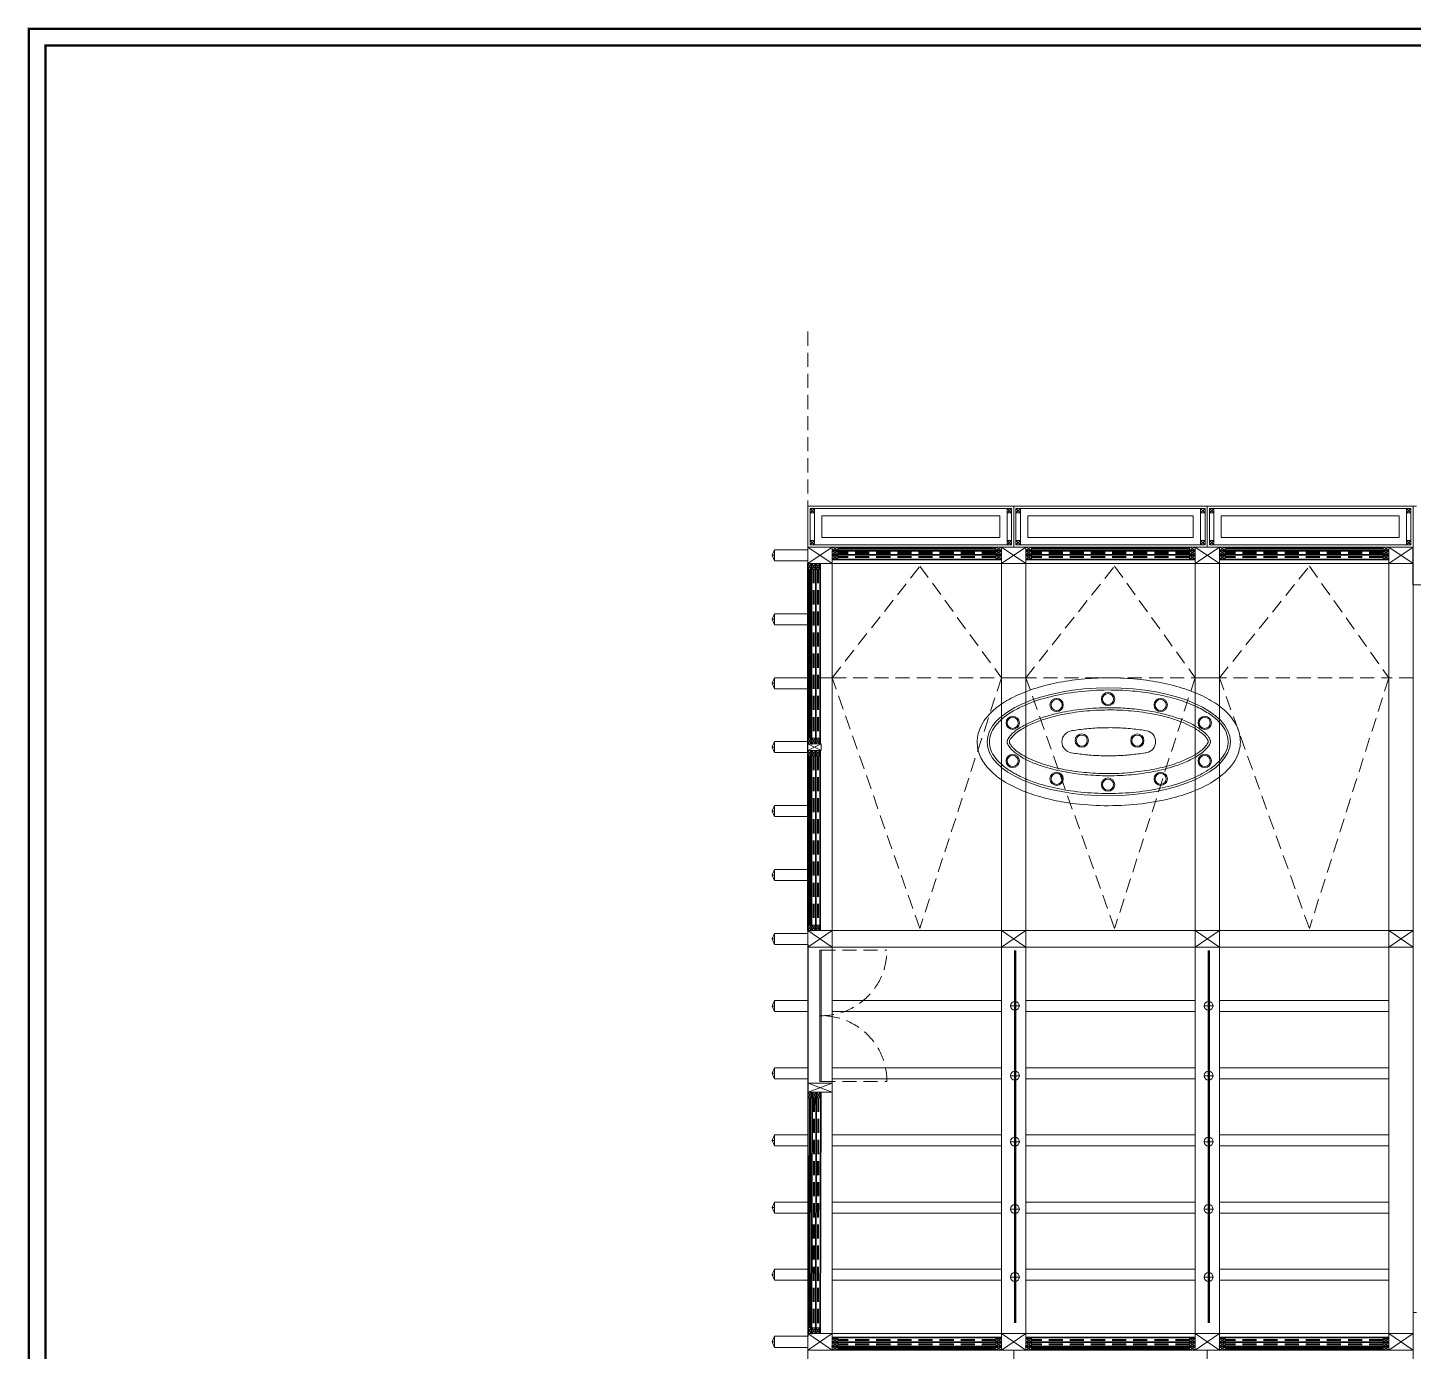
# Model space of a CAD drawing. Header units: millimetres. Extents: x 54215 to 67697, y 23496 to 56611.
# Drawn here: x 55058 to 56308, y 48940 to 50134 of the extents above; entities that cross this region are included whole.
import ezdxf

# ---------------------------------------------------------------- set-up
doc = ezdxf.new("R2010")
doc.units = ezdxf.units.MM
doc.linetypes.add('DASHED', pattern=[19.05, 12.7, -6.35])
for name, color, linetype, lineweight in [('no3_ahsap gorunus arka ince', 53, 'Continuous', 15), ('no3_ahsap gorunus on ince', 32, 'Continuous', 13), ('no3_cam kesit arka', 141, 'Continuous', 18), ('no3_duvar kaplama', 8, 'Continuous', 0), ('no3_kutu profil gorunus', 8, 'Continuous', 0), ('no3_kutuprofil kesit', 74, 'Continuous', 18), ('no3_led doseme', 50, 'FENCELINE1', 0), ('no3_mobilya aydınlatma', 50, 'Continuous', 13), ('t_tarama', 251, 'Continuous', 20)]:
    doc.layers.add(name, color=color, linetype=linetype, lineweight=lineweight)
doc.linetypes.add('FENCELINE1', pattern='A,0.25,-0.1,[133,ltypeshp.shx,S=0.1,R=0,X=-0.1,Y=0],-0.1,1', length=1.45)

# ---------------------------------------------------------------- blocks, each defined once
blk = doc.blocks.new('giriş tavan planı')
for p, q in [((58305.5, 20835.4), (58305.5, 20834.6)), ((58480.2, 20835.4), (58480.2, 20834.6)), ((58654.8, 20835.4), (58654.8, 20834.6)), ((58829.5, 20804.4), (58829.5, 20838.4)), ((58283.5, 20492.4), (58283.5, 20823.4)), ((58286.5, 20660.9), (58287.3, 20660.9)), ((58286.5, 20649.9), (58287.3, 20649.9)), ((58286.5, 20492.4), (58287.3, 20492.4)), ((58283.5, 20479.9), (58283.5, 20126.4)), ((58286.9, 20341.6), (58287.7, 20341.6)), ((58286.5, 20128.9), (58287.3, 20128.9)), ((58305.5, 20116.9), (58305.5, 20117.7)), ((58480.2, 20116.9), (58480.2, 20117.7)), ((58654.8, 20116.9), (58654.8, 20117.7))]:
    blk.add_line(p, q)
blk.add_arc((58294.5, 20356.3), 59.2, 88.833, 90)
for p in [(58283.5, 20429.3), (58283.5, 20368.7), (58283.5, 20308.1), (58283.5, 20247.5), (58283.5, 20187)]:
    blk.add_point(p)
at = {"layer": 'no3_ahsap gorunus on ince'}
for p, q in [((58251.5, 20830.9), (58253.5, 20835.9)), ((58253.5, 20830.9), (58251.5, 20830.9)), ((58253.5, 20830.9), (58251.5, 20830.9)), ((58251.5, 20830.9), (58253.5, 20825.9)), ((58305.5, 20823.4), (58305.5, 20492.4)), ((58305.5, 20823.4), (58807.5, 20823.4)), ((58458.2, 20823.4), (58458.2, 20492.4)), ((58480.2, 20492.4), (58480.2, 20823.4)), ((58632.8, 20823.4), (58632.8, 20492.4)), ((58654.8, 20492.4), (58654.8, 20823.4)), ((58807.5, 20823.4), (58807.5, 20492.4)), ((58829.5, 20492.4), (58829.5, 20823.4)), ((58251.5, 20773.2), (58253.5, 20778.2)), ((58253.5, 20773.2), (58251.5, 20773.2)), ((58253.5, 20773.2), (58251.5, 20773.2)), ((58251.5, 20773.2), (58253.5, 20768.2)), ((58251.5, 20715.5), (58253.5, 20720.5)), ((58654.8, 20720.4), (58632.8, 20720.4)), ((58253.5, 20715.5), (58251.5, 20715.5)), ((58253.5, 20715.5), (58251.5, 20715.5)), ((58251.5, 20715.5), (58253.5, 20710.5)), ((58251.5, 20657.9), (58253.5, 20662.9)), ((58253.5, 20657.9), (58251.5, 20657.9)), ((58253.5, 20657.9), (58251.5, 20657.9)), ((58251.5, 20657.9), (58253.5, 20652.9)), ((58251.5, 20600.2), (58253.5, 20605.2)), ((58253.5, 20600.2), (58251.5, 20600.2)), ((58253.5, 20600.2), (58251.5, 20600.2)), ((58251.5, 20600.2), (58253.5, 20595.2)), ((58251.5, 20542.5), (58253.5, 20547.5)), ((58253.5, 20542.5), (58251.5, 20542.5)), ((58253.5, 20542.5), (58251.5, 20542.5)), ((58251.5, 20542.5), (58253.5, 20537.5)), ((58251.5, 20484.9), (58253.5, 20489.9)), ((58253.5, 20484.9), (58251.5, 20484.9)), ((58253.5, 20484.9), (58251.5, 20484.9)), ((58251.5, 20484.9), (58253.5, 20479.9)), ((58305.5, 20492.4), (58807.5, 20492.4)), ((58305.5, 20477.4), (58305.5, 20128.9)), ((58305.5, 20477.4), (58807.5, 20477.4)), ((58458.2, 20128.9), (58458.2, 20477.4)), ((58480.2, 20477.4), (58480.2, 20128.9)), ((58632.8, 20128.9), (58632.8, 20477.4)), ((58654.8, 20477.4), (58654.8, 20128.9)), ((58807.5, 20128.9), (58807.5, 20477.4)), ((58829.5, 20477.4), (58829.5, 20130.9)), ((58251.5, 20424.3), (58253.5, 20429.3)), ((58253.5, 20424.3), (58251.5, 20424.3)), ((58253.5, 20424.3), (58251.5, 20424.3)), ((58251.5, 20424.3), (58253.5, 20419.3)), ((58251.5, 20363.7), (58253.5, 20368.7)), ((58253.5, 20363.7), (58251.5, 20363.7)), ((58253.5, 20363.7), (58251.5, 20363.7)), ((58251.5, 20363.7), (58253.5, 20358.7)), ((58251.5, 20303.1), (58253.5, 20308.1)), ((58253.5, 20303.1), (58251.5, 20303.1)), ((58253.5, 20303.1), (58251.5, 20303.1)), ((58251.5, 20303.1), (58253.5, 20298.1)), ((58251.5, 20242.5), (58253.5, 20247.5)), ((58253.5, 20242.5), (58251.5, 20242.5)), ((58253.5, 20242.5), (58251.5, 20242.5)), ((58251.5, 20242.5), (58253.5, 20237.5)), ((58251.5, 20182), (58253.5, 20187)), ((58253.5, 20182), (58251.5, 20182)), ((58253.5, 20182), (58251.5, 20182)), ((58251.5, 20182), (58253.5, 20177)), ((58251.5, 20121.4), (58253.5, 20126.4)), ((58253.5, 20121.4), (58251.5, 20121.4)), ((58253.5, 20121.4), (58251.5, 20121.4)), ((58251.5, 20121.4), (58253.5, 20116.4)), ((58305.5, 20128.9), (58807.5, 20128.9))]:
    blk.add_line(p, q, dxfattribs=at)
for points in [[(58253.5, 20825.9), (58283.5, 20825.9), (58283.5, 20835.9), (58253.5, 20835.9)], [(58253.5, 20768.2), (58283.5, 20768.2), (58283.5, 20778.2), (58253.5, 20778.2)], [(58253.5, 20710.5), (58283.5, 20710.5), (58283.5, 20720.5), (58253.5, 20720.5)], [(58253.5, 20652.9), (58283.5, 20652.9), (58283.5, 20662.9), (58253.5, 20662.9)], [(58253.5, 20595.2), (58283.5, 20595.2), (58283.5, 20605.2), (58253.5, 20605.2)], [(58253.5, 20537.5), (58283.5, 20537.5), (58283.5, 20547.5), (58253.5, 20547.5)], [(58253.5, 20479.9), (58283.5, 20479.9), (58283.5, 20489.9), (58253.5, 20489.9)], [(58253.5, 20419.3), (58283.5, 20419.3), (58283.5, 20429.3), (58253.5, 20429.3)], [(58305.5, 20419.3), (58458.2, 20419.3), (58458.2, 20429.3), (58305.5, 20429.3)], [(58480.2, 20419.3), (58632.8, 20419.3), (58632.8, 20429.3), (58480.2, 20429.3)], [(58654.8, 20419.3), (58807.5, 20419.3), (58807.5, 20429.3), (58654.8, 20429.3)], [(58253.5, 20358.7), (58283.5, 20358.7), (58283.5, 20368.7), (58253.5, 20368.7)], [(58305.5, 20358.7), (58458.2, 20358.7), (58458.2, 20368.7), (58305.5, 20368.7)], [(58480.2, 20358.7), (58632.8, 20358.7), (58632.8, 20368.7), (58480.2, 20368.7)], [(58654.8, 20358.7), (58807.5, 20358.7), (58807.5, 20368.7), (58654.8, 20368.7)], [(58253.5, 20298.1), (58283.5, 20298.1), (58283.5, 20308.1), (58253.5, 20308.1)], [(58305.5, 20298.1), (58458.2, 20298.1), (58458.2, 20308.1), (58305.5, 20308.1)], [(58480.2, 20298.1), (58632.8, 20298.1), (58632.8, 20308.1), (58480.2, 20308.1)], [(58654.8, 20298.1), (58807.5, 20298.1), (58807.5, 20308.1), (58654.8, 20308.1)], [(58253.5, 20237.5), (58283.5, 20237.5), (58283.5, 20247.5), (58253.5, 20247.5)], [(58305.5, 20237.5), (58458.2, 20237.5), (58458.2, 20247.5), (58305.5, 20247.5)], [(58480.2, 20237.5), (58632.8, 20237.5), (58632.8, 20247.5), (58480.2, 20247.5)], [(58654.8, 20237.5), (58807.5, 20237.5), (58807.5, 20247.5), (58654.8, 20247.5)], [(58253.5, 20177), (58283.5, 20177), (58283.5, 20187), (58253.5, 20187)], [(58305.5, 20177), (58458.2, 20177), (58458.2, 20187), (58305.5, 20187)], [(58480.2, 20177), (58632.8, 20177), (58632.8, 20187), (58480.2, 20187)], [(58654.8, 20177), (58807.5, 20177), (58807.5, 20187), (58654.8, 20187)], [(58253.5, 20116.4), (58283.5, 20116.4), (58283.5, 20126.4), (58253.5, 20126.4)]]:
    blk.add_lwpolyline(points, close=True, dxfattribs=at)
at = {"layer": 'no3_cam kesit arka'}
for p, q in [((58453.2, 20837.4), (58310.5, 20837.4)), ((58453.2, 20836.9), (58310.5, 20836.9)), ((58453.2, 20836.4), (58310.5, 20836.4)), ((58627.8, 20837.4), (58485.2, 20837.4)), ((58627.8, 20836.9), (58485.2, 20836.9)), ((58627.8, 20836.4), (58485.2, 20836.4)), ((58802.5, 20837.4), (58659.8, 20837.4)), ((58802.5, 20836.9), (58659.8, 20836.9)), ((58802.5, 20836.4), (58659.8, 20836.4)), ((58284.5, 20818.4), (58284.5, 20665.9)), ((58285, 20818.4), (58285, 20665.9)), ((58285.5, 20818.4), (58285.5, 20665.9)), ((58284.5, 20649.9), (58284.5, 20497.4)), ((58285, 20649.9), (58285, 20497.4)), ((58285.5, 20649.9), (58285.5, 20497.4)), ((58284.9, 20341.6), (58284.5, 20133.9)), ((58285.4, 20341.6), (58285, 20133.9)), ((58285.9, 20341.6), (58285.5, 20133.9)), ((58453.2, 20115.9), (58310.5, 20115.9)), ((58453.2, 20115.4), (58310.5, 20115.4)), ((58453.2, 20114.9), (58310.5, 20114.9)), ((58627.8, 20115.9), (58485.2, 20115.9)), ((58627.8, 20115.4), (58485.2, 20115.4)), ((58627.8, 20114.9), (58485.2, 20114.9)), ((58802.5, 20115.9), (58659.8, 20115.9)), ((58802.5, 20115.4), (58659.8, 20115.4)), ((58802.5, 20114.9), (58659.8, 20114.9))]:
    blk.add_line(p, q, dxfattribs=at)
at = {"layer": 'no3_cam kesit arka', "linetype": 'DASHED'}
for p, q in [((58453.2, 20833.6), (58310.5, 20833.6)), ((58453.2, 20833.1), (58310.5, 20833.1)), ((58453.2, 20832.6), (58310.5, 20832.6)), ((58627.8, 20833.6), (58485.2, 20833.6)), ((58627.8, 20833.1), (58485.2, 20833.1)), ((58627.8, 20832.6), (58485.2, 20832.6)), ((58802.5, 20833.6), (58659.8, 20833.6)), ((58802.5, 20833.1), (58659.8, 20833.1)), ((58802.5, 20832.6), (58659.8, 20832.6)), ((58453.2, 20829.8), (58310.5, 20829.8)), ((58453.2, 20829.3), (58310.5, 20829.3)), ((58453.2, 20828.8), (58310.5, 20828.8)), ((58627.8, 20829.8), (58485.2, 20829.8)), ((58627.8, 20829.3), (58485.2, 20829.3)), ((58627.8, 20828.8), (58485.2, 20828.8)), ((58802.5, 20829.8), (58659.8, 20829.8)), ((58802.5, 20829.3), (58659.8, 20829.3)), ((58802.5, 20828.8), (58659.8, 20828.8)), ((58288.3, 20818.4), (58288.3, 20665.9)), ((58288.8, 20818.4), (58288.8, 20665.9)), ((58289.3, 20818.4), (58289.3, 20665.9)), ((58292.1, 20818.4), (58292.1, 20665.9)), ((58292.6, 20818.4), (58292.6, 20665.9)), ((58293.1, 20818.4), (58293.1, 20665.9)), ((58288.3, 20649.9), (58288.3, 20497.4)), ((58288.8, 20649.9), (58288.8, 20497.4)), ((58289.3, 20649.9), (58289.3, 20497.4)), ((58292.1, 20649.9), (58292.1, 20497.4)), ((58292.6, 20649.9), (58292.6, 20497.4)), ((58293.1, 20649.9), (58293.1, 20497.4)), ((58288.7, 20341.6), (58288.3, 20133.9)), ((58289.2, 20341.6), (58288.8, 20133.9)), ((58289.7, 20341.6), (58289.3, 20133.9)), ((58292.5, 20341.6), (58292.1, 20133.9)), ((58293, 20341.6), (58292.6, 20133.9)), ((58293.5, 20341.6), (58293.1, 20133.9)), ((58453.2, 20123.5), (58310.5, 20123.5)), ((58453.2, 20123), (58310.5, 20123)), ((58453.2, 20122.5), (58310.5, 20122.5)), ((58627.8, 20123.5), (58485.2, 20123.5)), ((58627.8, 20123), (58485.2, 20123)), ((58627.8, 20122.5), (58485.2, 20122.5)), ((58802.5, 20123.5), (58659.8, 20123.5)), ((58802.5, 20123), (58659.8, 20123)), ((58802.5, 20122.5), (58659.8, 20122.5)), ((58453.2, 20119.7), (58310.5, 20119.7)), ((58453.2, 20119.2), (58310.5, 20119.2)), ((58453.2, 20118.7), (58310.5, 20118.7)), ((58627.8, 20119.7), (58485.2, 20119.7)), ((58627.8, 20119.2), (58485.2, 20119.2)), ((58627.8, 20118.7), (58485.2, 20118.7)), ((58802.5, 20119.7), (58659.8, 20119.7)), ((58802.5, 20119.2), (58659.8, 20119.2)), ((58802.5, 20118.7), (58659.8, 20118.7))]:
    blk.add_line(p, q, dxfattribs=at)
at = {"layer": 'no3_cam kesit arka'}
blk.add_lwpolyline([(58294.5, 20474.8), (58295.7, 20474.8), (58295.7, 20356.3), (58294.5, 20356.3)], close=True, dxfattribs=at)
at = {"layer": 'no3_duvar kaplama', "linetype": 'DASHED'}
for p, q in [((58283.5, 21032.7), (58283.5, 19919.5)), ((58305.5, 20838.4), (58807.5, 20838.4)), ((58305.5, 20720.4), (58384.6, 20821.1)), ((58384.6, 20821.1), (58458.2, 20720.4)), ((58480.2, 20720.4), (58560.2, 20821.1)), ((58560.2, 20821.1), (58632.8, 20720.4)), ((58654.8, 20720.4), (58735.9, 20821.1)), ((58735.9, 20821.1), (58807.5, 20720.4)), ((58305.5, 20720.4), (58283.5, 20720.4)), ((58305.5, 20720.4), (58807.5, 20720.4)), ((58384.5, 20494.3), (58305.5, 20720.4)), ((58458.2, 20720.4), (58384.5, 20494.3)), ((58480.2, 20720.4), (58458.2, 20720.4)), ((58560.2, 20494.3), (58480.2, 20720.4)), ((58632.8, 20720.4), (58560.2, 20494.3)), ((58735.9, 20494.3), (58654.8, 20720.4)), ((58807.5, 20720.4), (58735.9, 20494.3)), ((58829.5, 20720.4), (58807.5, 20720.4)), ((58295.7, 20474.8), (58354.9, 20474.8)), ((58295.7, 20356.3), (58354.9, 20356.4))]:
    blk.add_line(p, q, dxfattribs=at)
for centre, start, end in [((58295.7, 20474.8), 268.8328, 0), ((58295.7, 20356.4), 0, 91.1672)]:
    blk.add_arc(centre, 59.2, start, end, dxfattribs=at)
at = {"layer": 'no3_kutu profil gorunus'}
for p, q in [((58289.5, 20869.1), (58289.5, 20844.4)), ((58463.2, 20869.1), (58463.2, 20844.4)), ((58458.2, 20835.3), (58305.5, 20835.3)), ((58458.2, 20834.7), (58305.5, 20834.7)), ((58305.5, 20831.6), (58310.5, 20834.6)), ((58310.5, 20831.6), (58305.5, 20834.6)), ((58458.2, 20831.6), (58453.2, 20834.6)), ((58453.2, 20831.6), (58458.2, 20834.6)), ((58632.8, 20835.3), (58480.2, 20835.3)), ((58632.8, 20834.7), (58480.2, 20834.7)), ((58480.2, 20831.6), (58485.2, 20834.6)), ((58485.2, 20831.6), (58480.2, 20834.6)), ((58632.8, 20831.6), (58627.8, 20834.6)), ((58627.8, 20831.6), (58632.8, 20834.6)), ((58807.5, 20835.3), (58654.8, 20835.3)), ((58807.5, 20834.7), (58654.8, 20834.7)), ((58654.8, 20831.6), (58659.8, 20834.6)), ((58659.8, 20831.6), (58654.8, 20834.6)), ((58807.5, 20831.6), (58802.5, 20834.6)), ((58802.5, 20831.6), (58807.5, 20834.6)), ((58286.6, 20823.4), (58286.6, 20660.9)), ((58287.2, 20823.4), (58287.2, 20660.9)), ((58290.3, 20823.4), (58287.3, 20818.4)), ((58290.3, 20818.4), (58287.3, 20823.4)), ((58290.4, 20823.4), (58290.4, 20660.9)), ((58291, 20823.4), (58291, 20660.9)), ((58291.1, 20823.4), (58294.1, 20818.4)), ((58291.1, 20818.4), (58294.1, 20823.4)), ((58294.5, 20823.4), (58294.5, 20660.9)), ((58295.1, 20823.4), (58295.1, 20660.9)), ((58458.2, 20831.5), (58305.5, 20831.5)), ((58458.2, 20830.9), (58305.5, 20830.9)), ((58305.5, 20830.8), (58310.5, 20827.8)), ((58310.5, 20830.8), (58305.5, 20827.8)), ((58458.2, 20827.4), (58305.5, 20827.4)), ((58458.2, 20826.8), (58305.5, 20826.8)), ((58458.2, 20830.8), (58453.2, 20827.8)), ((58453.2, 20830.8), (58458.2, 20827.8)), ((58632.8, 20831.5), (58480.2, 20831.5)), ((58632.8, 20830.9), (58480.2, 20830.9)), ((58480.2, 20830.8), (58485.2, 20827.8)), ((58485.2, 20830.8), (58480.2, 20827.8)), ((58632.8, 20827.4), (58480.2, 20827.4)), ((58632.8, 20826.8), (58480.2, 20826.8)), ((58632.8, 20830.8), (58627.8, 20827.8)), ((58627.8, 20830.8), (58632.8, 20827.8)), ((58807.5, 20831.5), (58654.8, 20831.5)), ((58807.5, 20830.9), (58654.8, 20830.9)), ((58654.8, 20830.8), (58659.8, 20827.8)), ((58659.8, 20830.8), (58654.8, 20827.8)), ((58807.5, 20827.4), (58654.8, 20827.4)), ((58807.5, 20826.8), (58654.8, 20826.8)), ((58807.5, 20830.8), (58802.5, 20827.8)), ((58802.5, 20830.8), (58807.5, 20827.8)), ((58290.3, 20660.9), (58287.3, 20665.9)), ((58290.3, 20665.9), (58287.3, 20660.9)), ((58291.1, 20660.9), (58294.1, 20665.9)), ((58291.1, 20665.9), (58294.1, 20660.9)), ((58286.6, 20654.9), (58286.6, 20492.4)), ((58287.2, 20654.9), (58287.2, 20492.4)), ((58290.3, 20649.9), (58287.3, 20654.9)), ((58290.3, 20654.9), (58287.3, 20649.9)), ((58290.4, 20654.9), (58290.4, 20492.4)), ((58291, 20654.9), (58291, 20492.4)), ((58291.1, 20649.9), (58294.1, 20654.9)), ((58291.1, 20654.9), (58294.1, 20649.9)), ((58294.5, 20654.9), (58294.5, 20492.4)), ((58295.1, 20654.9), (58295.1, 20492.4)), ((58290.3, 20492.4), (58287.3, 20497.4)), ((58290.3, 20497.4), (58287.3, 20492.4)), ((58291.1, 20492.4), (58294.1, 20497.4)), ((58291.1, 20497.4), (58294.1, 20492.4)), ((58287, 20346.6), (58286.6, 20128.9)), ((58287.6, 20346.6), (58287.2, 20128.9)), ((58290.7, 20341.6), (58287.7, 20346.6)), ((58290.7, 20346.6), (58287.7, 20341.6)), ((58290.8, 20346.6), (58290.4, 20128.9)), ((58291.4, 20346.6), (58291, 20128.9)), ((58291.5, 20341.6), (58294.5, 20346.6)), ((58291.5, 20346.6), (58294.5, 20341.6)), ((58294.9, 20346.6), (58294.5, 20128.9)), ((58295.5, 20346.6), (58295.1, 20128.9)), ((58290.3, 20128.9), (58287.3, 20133.9)), ((58290.3, 20133.9), (58287.3, 20128.9)), ((58291.1, 20128.9), (58294.1, 20133.9)), ((58291.1, 20133.9), (58294.1, 20128.9)), ((58458.2, 20125.5), (58305.5, 20125.5)), ((58458.2, 20124.9), (58305.5, 20124.9)), ((58305.5, 20121.5), (58310.5, 20124.5)), ((58310.5, 20121.5), (58305.5, 20124.5)), ((58458.2, 20121.4), (58305.5, 20121.4)), ((58458.2, 20120.8), (58305.5, 20120.8)), ((58305.5, 20120.7), (58310.5, 20117.7)), ((58310.5, 20120.7), (58305.5, 20117.7)), ((58458.2, 20121.5), (58453.2, 20124.5)), ((58453.2, 20121.5), (58458.2, 20124.5)), ((58458.2, 20120.7), (58453.2, 20117.7)), ((58453.2, 20120.7), (58458.2, 20117.7)), ((58632.8, 20125.5), (58480.2, 20125.5)), ((58632.8, 20124.9), (58480.2, 20124.9)), ((58480.2, 20121.5), (58485.2, 20124.5)), ((58485.2, 20121.5), (58480.2, 20124.5)), ((58632.8, 20121.4), (58480.2, 20121.4)), ((58632.8, 20120.8), (58480.2, 20120.8)), ((58480.2, 20120.7), (58485.2, 20117.7)), ((58485.2, 20120.7), (58480.2, 20117.7)), ((58632.8, 20121.5), (58627.8, 20124.5)), ((58627.8, 20121.5), (58632.8, 20124.5)), ((58632.8, 20120.7), (58627.8, 20117.7)), ((58627.8, 20120.7), (58632.8, 20117.7)), ((58807.5, 20125.5), (58654.8, 20125.5)), ((58807.5, 20124.9), (58654.8, 20124.9)), ((58654.8, 20121.5), (58659.8, 20124.5)), ((58659.8, 20121.5), (58654.8, 20124.5)), ((58807.5, 20121.4), (58654.8, 20121.4)), ((58807.5, 20120.8), (58654.8, 20120.8)), ((58654.8, 20120.7), (58659.8, 20117.7)), ((58659.8, 20120.7), (58654.8, 20117.7)), ((58807.5, 20121.5), (58802.5, 20124.5)), ((58802.5, 20121.5), (58807.5, 20124.5)), ((58807.5, 20120.7), (58802.5, 20117.7)), ((58802.5, 20120.7), (58807.5, 20117.7)), ((58458.2, 20117.6), (58305.5, 20117.6)), ((58458.2, 20117), (58305.5, 20117)), ((58632.8, 20117.6), (58480.2, 20117.6)), ((58632.8, 20117), (58480.2, 20117)), ((58807.5, 20117.6), (58654.8, 20117.6)), ((58807.5, 20117), (58654.8, 20117))]:
    blk.add_line(p, q, dxfattribs=at)
for points in [[(58283.5, 20875.1), (58469.2, 20875.1), (58469.2, 20838.4), (58283.5, 20838.4)], [(58285.5, 20873.1), (58467.2, 20873.1), (58467.2, 20840.4), (58285.5, 20840.4)], [(58469.2, 20875.1), (58643.8, 20875.1), (58643.8, 20838.4), (58469.2, 20838.4)], [(58471.2, 20873.1), (58641.8, 20873.1), (58641.8, 20840.4), (58471.2, 20840.4)], [(58643.8, 20875.1), (58829.5, 20875.1), (58829.5, 20838.4), (58643.8, 20838.4)], [(58645.8, 20873.1), (58827.5, 20873.1), (58827.5, 20840.4), (58645.8, 20840.4)], [(58305.5, 20838.4), (58458.2, 20838.4), (58458.2, 20826.8), (58305.5, 20826.8)], [(58305.5, 20831.6), (58310.5, 20831.6), (58310.5, 20834.6), (58305.5, 20834.6)], [(58458.2, 20831.6), (58453.2, 20831.6), (58453.2, 20834.6), (58458.2, 20834.6)], [(58480.2, 20838.4), (58632.8, 20838.4), (58632.8, 20826.8), (58480.2, 20826.8)], [(58480.2, 20831.6), (58485.2, 20831.6), (58485.2, 20834.6), (58480.2, 20834.6)], [(58632.8, 20831.6), (58627.8, 20831.6), (58627.8, 20834.6), (58632.8, 20834.6)], [(58654.8, 20838.4), (58807.5, 20838.4), (58807.5, 20826.8), (58654.8, 20826.8)], [(58654.8, 20831.6), (58659.8, 20831.6), (58659.8, 20834.6), (58654.8, 20834.6)], [(58807.5, 20831.6), (58802.5, 20831.6), (58802.5, 20834.6), (58807.5, 20834.6)], [(58283.5, 20660.9), (58283.5, 20823.4), (58295.1, 20823.4), (58295.1, 20660.9)], [(58290.3, 20823.4), (58290.3, 20818.4), (58287.3, 20818.4), (58287.3, 20823.4)], [(58294.1, 20823.4), (58294.1, 20818.4), (58291.1, 20818.4), (58291.1, 20823.4)], [(58305.5, 20827.8), (58310.5, 20827.8), (58310.5, 20830.8), (58305.5, 20830.8)], [(58458.2, 20827.8), (58453.2, 20827.8), (58453.2, 20830.8), (58458.2, 20830.8)], [(58480.2, 20827.8), (58485.2, 20827.8), (58485.2, 20830.8), (58480.2, 20830.8)], [(58632.8, 20827.8), (58627.8, 20827.8), (58627.8, 20830.8), (58632.8, 20830.8)], [(58654.8, 20827.8), (58659.8, 20827.8), (58659.8, 20830.8), (58654.8, 20830.8)], [(58807.5, 20827.8), (58802.5, 20827.8), (58802.5, 20830.8), (58807.5, 20830.8)], [(58290.3, 20660.9), (58290.3, 20665.9), (58287.3, 20665.9), (58287.3, 20660.9)], [(58294.1, 20660.9), (58294.1, 20665.9), (58291.1, 20665.9), (58291.1, 20660.9)], [(58283.5, 20492.4), (58283.5, 20654.9), (58295.1, 20654.9), (58295.1, 20492.4)], [(58290.3, 20649.9), (58290.3, 20654.9), (58287.3, 20654.9), (58287.3, 20649.9)], [(58294.1, 20649.9), (58294.1, 20654.9), (58291.1, 20654.9), (58291.1, 20649.9)], [(58290.3, 20492.4), (58290.3, 20497.4), (58287.3, 20497.4), (58287.3, 20492.4)], [(58294.1, 20492.4), (58294.1, 20497.4), (58291.1, 20497.4), (58291.1, 20492.4)], [(58283.5, 20128.9), (58283.9, 20346.6), (58295.5, 20346.6), (58295.1, 20128.9)], [(58290.7, 20341.6), (58290.7, 20346.6), (58287.7, 20346.6), (58287.7, 20341.6)], [(58294.5, 20341.6), (58294.5, 20346.6), (58291.5, 20346.6), (58291.5, 20341.6)], [(58290.3, 20128.9), (58290.3, 20133.9), (58287.3, 20133.9), (58287.3, 20128.9)], [(58294.1, 20128.9), (58294.1, 20133.9), (58291.1, 20133.9), (58291.1, 20128.9)], [(58305.5, 20113.9), (58458.2, 20113.9), (58458.2, 20125.5), (58305.5, 20125.5)], [(58305.5, 20124.5), (58310.5, 20124.5), (58310.5, 20121.5), (58305.5, 20121.5)], [(58305.5, 20120.7), (58310.5, 20120.7), (58310.5, 20117.7), (58305.5, 20117.7)], [(58458.2, 20124.5), (58453.2, 20124.5), (58453.2, 20121.5), (58458.2, 20121.5)], [(58458.2, 20120.7), (58453.2, 20120.7), (58453.2, 20117.7), (58458.2, 20117.7)], [(58480.2, 20113.9), (58632.8, 20113.9), (58632.8, 20125.5), (58480.2, 20125.5)], [(58480.2, 20124.5), (58485.2, 20124.5), (58485.2, 20121.5), (58480.2, 20121.5)], [(58480.2, 20120.7), (58485.2, 20120.7), (58485.2, 20117.7), (58480.2, 20117.7)], [(58632.8, 20124.5), (58627.8, 20124.5), (58627.8, 20121.5), (58632.8, 20121.5)], [(58632.8, 20120.7), (58627.8, 20120.7), (58627.8, 20117.7), (58632.8, 20117.7)], [(58654.8, 20113.9), (58807.5, 20113.9), (58807.5, 20125.5), (58654.8, 20125.5)], [(58654.8, 20124.5), (58659.8, 20124.5), (58659.8, 20121.5), (58654.8, 20121.5)], [(58654.8, 20120.7), (58659.8, 20120.7), (58659.8, 20117.7), (58654.8, 20117.7)], [(58807.5, 20124.5), (58802.5, 20124.5), (58802.5, 20121.5), (58807.5, 20121.5)], [(58807.5, 20120.7), (58802.5, 20120.7), (58802.5, 20117.7), (58807.5, 20117.7)], [(58283.5, 20113.9), (58469.2, 20113.9), (58469.2, 20077.1), (58283.5, 20077.1)], [(58469.2, 20113.9), (58643.8, 20113.9), (58643.8, 20077.1), (58469.2, 20077.1)], [(58643.8, 20113.9), (58829.5, 20113.9), (58829.5, 20077.1), (58643.8, 20077.1)]]:
    blk.add_lwpolyline(points, close=True, dxfattribs=at)
at = {"layer": 'no3_kutuprofil kesit'}
for p, q in [((58285.5, 20869.1), (58289.5, 20873.1)), ((58289.5, 20869.1), (58285.5, 20873.1)), ((58463.2, 20869.1), (58467.2, 20873.1)), ((58467.2, 20869.1), (58463.2, 20873.1)), ((58475.2, 20869.1), (58471.2, 20873.1)), ((58471.2, 20869.1), (58475.2, 20873.1)), ((58637.8, 20869.1), (58641.8, 20873.1)), ((58641.8, 20869.1), (58637.8, 20873.1)), ((58649.8, 20869.1), (58645.8, 20873.1)), ((58645.8, 20869.1), (58649.8, 20873.1)), ((58827.5, 20869.1), (58823.5, 20873.1)), ((58823.5, 20869.1), (58827.5, 20873.1)), ((58305.5, 20823.4), (58283.5, 20838.4)), ((58283.5, 20823.4), (58305.5, 20838.4)), ((58285.5, 20840.4), (58289.5, 20844.4)), ((58289.5, 20840.4), (58285.5, 20844.4)), ((58310.5, 20835.4), (58305.5, 20838.4)), ((58305.5, 20835.4), (58310.5, 20838.4)), ((58453.2, 20835.4), (58458.2, 20838.4)), ((58458.2, 20835.4), (58453.2, 20838.4)), ((58480.2, 20823.4), (58458.2, 20838.4)), ((58458.2, 20823.4), (58480.2, 20838.4)), ((58463.2, 20840.4), (58467.2, 20844.4)), ((58467.2, 20840.4), (58463.2, 20844.4)), ((58475.2, 20840.4), (58471.2, 20844.4)), ((58471.2, 20840.4), (58475.2, 20844.4)), ((58485.2, 20835.4), (58480.2, 20838.4)), ((58480.2, 20835.4), (58485.2, 20838.4)), ((58627.8, 20835.4), (58632.8, 20838.4)), ((58632.8, 20835.4), (58627.8, 20838.4)), ((58654.8, 20823.4), (58632.8, 20838.4)), ((58632.8, 20823.4), (58654.8, 20838.4)), ((58637.8, 20840.4), (58641.8, 20844.4)), ((58641.8, 20840.4), (58637.8, 20844.4)), ((58649.8, 20840.4), (58645.8, 20844.4)), ((58645.8, 20840.4), (58649.8, 20844.4)), ((58659.8, 20835.4), (58654.8, 20838.4)), ((58654.8, 20835.4), (58659.8, 20838.4)), ((58802.5, 20835.4), (58807.5, 20838.4)), ((58807.5, 20835.4), (58802.5, 20838.4)), ((58829.5, 20823.4), (58807.5, 20838.4)), ((58807.5, 20823.4), (58829.5, 20838.4)), ((58827.5, 20840.4), (58823.5, 20844.4)), ((58823.5, 20840.4), (58827.5, 20844.4)), ((58286.5, 20818.4), (58283.5, 20823.4)), ((58286.5, 20823.4), (58283.5, 20818.4)), ((58829.5, 20804.4), (58861.3, 20804.4)), ((58286.5, 20665.9), (58283.5, 20660.9)), ((58286.5, 20660.9), (58283.5, 20665.9)), ((58295.5, 20654.9), (58283.5, 20660.9)), ((58283.5, 20654.9), (58295.5, 20660.9)), ((58286.5, 20654.9), (58283.5, 20649.9)), ((58286.5, 20649.9), (58283.5, 20654.9)), ((58286.5, 20497.4), (58283.5, 20492.4)), ((58286.5, 20492.4), (58283.5, 20497.4)), ((58305.5, 20477.4), (58283.5, 20492.4)), ((58283.5, 20477.4), (58305.5, 20492.4)), ((58480.2, 20477.4), (58458.2, 20492.4)), ((58458.2, 20477.4), (58480.2, 20492.4)), ((58654.8, 20477.4), (58632.8, 20492.4)), ((58632.8, 20477.4), (58654.8, 20492.4)), ((58829.5, 20477.4), (58807.5, 20492.4)), ((58807.5, 20477.4), (58829.5, 20492.4)), ((58305.5, 20354.6), (58283.9, 20346.6)), ((58305.5, 20346.6), (58283.9, 20354.6)), ((58286.9, 20346.6), (58283.9, 20341.6)), ((58286.9, 20341.6), (58283.9, 20346.6)), ((58286.5, 20133.9), (58283.5, 20128.9)), ((58286.5, 20128.9), (58283.5, 20133.9)), ((58305.5, 20113.9), (58283.5, 20128.9)), ((58283.5, 20113.9), (58305.5, 20128.9)), ((58480.2, 20113.9), (58458.2, 20128.9)), ((58458.2, 20113.9), (58480.2, 20128.9)), ((58654.8, 20113.9), (58632.8, 20128.9)), ((58632.8, 20113.9), (58654.8, 20128.9)), ((58829.5, 20113.9), (58807.5, 20128.9)), ((58807.5, 20113.9), (58829.5, 20128.9)), ((58310.5, 20116.9), (58305.5, 20113.9)), ((58305.5, 20116.9), (58310.5, 20113.9)), ((58453.2, 20116.9), (58458.2, 20113.9)), ((58458.2, 20116.9), (58453.2, 20113.9)), ((58485.2, 20116.9), (58480.2, 20113.9)), ((58480.2, 20116.9), (58485.2, 20113.9)), ((58627.8, 20116.9), (58632.8, 20113.9)), ((58632.8, 20116.9), (58627.8, 20113.9)), ((58659.8, 20116.9), (58654.8, 20113.9)), ((58654.8, 20116.9), (58659.8, 20113.9)), ((58802.5, 20116.9), (58807.5, 20113.9)), ((58807.5, 20116.9), (58802.5, 20113.9))]:
    blk.add_line(p, q, dxfattribs=at)
for points in [[(58285.5, 20869.1), (58289.5, 20869.1), (58289.5, 20873.1), (58285.5, 20873.1)], [(58289.5, 20873.1), (58463.2, 20873.1), (58463.2, 20840.4), (58289.5, 20840.4)], [(58463.2, 20869.1), (58467.2, 20869.1), (58467.2, 20873.1), (58463.2, 20873.1)], [(58475.2, 20869.1), (58471.2, 20869.1), (58471.2, 20873.1), (58475.2, 20873.1)], [(58475.2, 20873.1), (58637.8, 20873.1), (58637.8, 20840.4), (58475.2, 20840.4)], [(58637.8, 20869.1), (58641.8, 20869.1), (58641.8, 20873.1), (58637.8, 20873.1)], [(58649.8, 20869.1), (58645.8, 20869.1), (58645.8, 20873.1), (58649.8, 20873.1)], [(58649.8, 20873.1), (58823.5, 20873.1), (58823.5, 20840.4), (58649.8, 20840.4)], [(58827.5, 20869.1), (58823.5, 20869.1), (58823.5, 20873.1), (58827.5, 20873.1)], [(58296.1, 20866.5), (58456.6, 20866.5), (58456.6, 20847), (58296.1, 20847)], [(58481.8, 20866.5), (58631.2, 20866.5), (58631.2, 20847), (58481.8, 20847)], [(58656.4, 20866.5), (58816.9, 20866.5), (58816.9, 20847), (58656.4, 20847)], [(58283.5, 20823.4), (58305.5, 20823.4), (58305.5, 20838.4), (58283.5, 20838.4)], [(58285.5, 20840.4), (58289.5, 20840.4), (58289.5, 20844.4), (58285.5, 20844.4)], [(58305.5, 20835.4), (58310.5, 20835.4), (58310.5, 20838.4), (58305.5, 20838.4)], [(58458.2, 20835.4), (58453.2, 20835.4), (58453.2, 20838.4), (58458.2, 20838.4)], [(58458.2, 20823.4), (58480.2, 20823.4), (58480.2, 20838.4), (58458.2, 20838.4)], [(58463.2, 20840.4), (58467.2, 20840.4), (58467.2, 20844.4), (58463.2, 20844.4)], [(58475.2, 20840.4), (58471.2, 20840.4), (58471.2, 20844.4), (58475.2, 20844.4)], [(58480.2, 20835.4), (58485.2, 20835.4), (58485.2, 20838.4), (58480.2, 20838.4)], [(58632.8, 20835.4), (58627.8, 20835.4), (58627.8, 20838.4), (58632.8, 20838.4)], [(58632.8, 20823.4), (58654.8, 20823.4), (58654.8, 20838.4), (58632.8, 20838.4)], [(58637.8, 20840.4), (58641.8, 20840.4), (58641.8, 20844.4), (58637.8, 20844.4)], [(58649.8, 20840.4), (58645.8, 20840.4), (58645.8, 20844.4), (58649.8, 20844.4)], [(58654.8, 20835.4), (58659.8, 20835.4), (58659.8, 20838.4), (58654.8, 20838.4)], [(58807.5, 20835.4), (58802.5, 20835.4), (58802.5, 20838.4), (58807.5, 20838.4)], [(58807.5, 20823.4), (58829.5, 20823.4), (58829.5, 20838.4), (58807.5, 20838.4)], [(58827.5, 20840.4), (58823.5, 20840.4), (58823.5, 20844.4), (58827.5, 20844.4)], [(58286.5, 20823.4), (58286.5, 20818.4), (58283.5, 20818.4), (58283.5, 20823.4)], [(58286.5, 20660.9), (58286.5, 20665.9), (58283.5, 20665.9), (58283.5, 20660.9)], [(58283.5, 20660.9), (58283.5, 20654.9), (58295.5, 20654.9), (58295.5, 20660.9)], [(58286.5, 20649.9), (58286.5, 20654.9), (58283.5, 20654.9), (58283.5, 20649.9)], [(58286.5, 20492.4), (58286.5, 20497.4), (58283.5, 20497.4), (58283.5, 20492.4)], [(58283.5, 20477.4), (58305.5, 20477.4), (58305.5, 20492.4), (58283.5, 20492.4)], [(58458.2, 20477.4), (58480.2, 20477.4), (58480.2, 20492.4), (58458.2, 20492.4)], [(58632.8, 20477.4), (58654.8, 20477.4), (58654.8, 20492.4), (58632.8, 20492.4)], [(58807.5, 20477.4), (58829.5, 20477.4), (58829.5, 20492.4), (58807.5, 20492.4)], [(58283.9, 20346.6), (58305.5, 20346.6), (58305.5, 20354.6), (58283.9, 20354.6)], [(58286.9, 20341.6), (58286.9, 20346.6), (58283.9, 20346.6), (58283.9, 20341.6)], [(58286.5, 20128.9), (58286.5, 20133.9), (58283.5, 20133.9), (58283.5, 20128.9)], [(58283.5, 20113.9), (58305.5, 20113.9), (58305.5, 20128.9), (58283.5, 20128.9)], [(58458.2, 20113.9), (58480.2, 20113.9), (58480.2, 20128.9), (58458.2, 20128.9)], [(58632.8, 20113.9), (58654.8, 20113.9), (58654.8, 20128.9), (58632.8, 20128.9)], [(58807.5, 20113.9), (58829.5, 20113.9), (58829.5, 20128.9), (58807.5, 20128.9)], [(58305.5, 20116.9), (58310.5, 20116.9), (58310.5, 20113.9), (58305.5, 20113.9)], [(58458.2, 20116.9), (58453.2, 20116.9), (58453.2, 20113.9), (58458.2, 20113.9)], [(58480.2, 20116.9), (58485.2, 20116.9), (58485.2, 20113.9), (58480.2, 20113.9)], [(58632.8, 20116.9), (58627.8, 20116.9), (58627.8, 20113.9), (58632.8, 20113.9)], [(58654.8, 20116.9), (58659.8, 20116.9), (58659.8, 20113.9), (58654.8, 20113.9)], [(58807.5, 20116.9), (58802.5, 20116.9), (58802.5, 20113.9), (58807.5, 20113.9)]]:
    blk.add_lwpolyline(points, close=True, dxfattribs=at)
for points in [[(58832.5, 20875.1), (58829.5, 20875.1), (58829.5, 20804.4), (58861.8, 20804.4)], [(58832.5, 20147.9), (58829.5, 20147.9), (58829.5, 20077.1), (58832.5, 20077.1)]]:
    blk.add_lwpolyline(points, dxfattribs=at)
blk = doc.blocks.new('aydn')
at = {"layer": 'no3_mobilya aydınlatma'}
for points in [[(-4024.9, 13127.4), (-4032.9, 13127.4)], [(-4028.9, 13131.4), (-4028.9, 13123.4)]]:
    blk.add_lwpolyline(points, dxfattribs=at)
blk.add_circle((-4028.9, 13127.4), 4, dxfattribs=at)
blk = doc.blocks.new('sepet aydınlat plan')
at = {"layer": 'no3_ahsap gorunus arka ince'}
blk.add_open_spline([(12225.6, 29855), (12225.6, 29852.9), (12225.8, 29850.7), (12226.7, 29846.4), (12227.4, 29844.3), (12229.2, 29840.3), (12230.2, 29838.3), (12232.7, 29834.6), (12234.1, 29832.8), (12238.7, 29827.7), (12242.3, 29824.6), (12250.5, 29818.8), (12255.1, 29816.2), (12265.1, 29811.5), (12270.5, 29809.3), (12282, 29805.6), (12288.1, 29803.9), (12300.8, 29801.2), (12307.4, 29800.1), (12323.9, 29798.1), (12334, 29797.5), (12354.1, 29797.6), (12364.2, 29798.2), (12383.7, 29800.5), (12393.1, 29802.3), (12409.3, 29806.5), (12416.2, 29808.8), (12429, 29814.1), (12434.8, 29817.1), (12443.7, 29823), (12447.2, 29825.7), (12452.7, 29831), (12454.8, 29833.5), (12458.4, 29838.8), (12459.9, 29841.6), (12461.8, 29846.7), (12462.3, 29849), (12463, 29853.8), (12463, 29856.1), (12462.5, 29860.9), (12462, 29863.2), (12460.5, 29867.7), (12459.5, 29869.9), (12457, 29874.1), (12455.6, 29876.2), (12452.4, 29880), (12450.6, 29881.9), (12444.7, 29887.2), (12440, 29890.4), (12429.6, 29896.3), (12423.9, 29898.9), (12411.4, 29903.5), (12404.7, 29905.5), (12390.5, 29908.8), (12383.1, 29910.1), (12367.9, 29912), (12360, 29912.6), (12344.3, 29913.1), (12336.3, 29912.9), (12320.7, 29911.9), (12312.9, 29911.1), (12298, 29908.7), (12290.8, 29907.1), (12277.1, 29903.3), (12270.7, 29901.1), (12258.9, 29896), (12253.5, 29893.2), (12244.7, 29887.5), (12241.2, 29884.7), (12235.8, 29879.4), (12233.7, 29876.9), (12230.1, 29871.7), (12228.6, 29868.9), (12226.7, 29863.8), (12226.1, 29861.4), (12225.7, 29857.7), (12225.6, 29856.4), (12225.6, 29855)], degree=3, knots=[0, 0, 0, 0, 0.094725, 0.094725, 0.18945, 0.18945, 0.284175, 0.284175, 0.3789, 0.3789, 0.563672, 0.563672, 0.748444, 0.748444, 0.933215, 0.933215, 1.117987, 1.117987, 1.302758, 1.302758, 1.56838, 1.56838, 1.834002, 1.834002, 2.099624, 2.099624, 2.32181, 2.32181, 2.543997, 2.543997, 2.711823, 2.711823, 2.84558, 2.84558, 2.979338, 2.979338, 3.082621, 3.082621, 3.185904, 3.185904, 3.289188, 3.289188, 3.392471, 3.392471, 3.495755, 3.495755, 3.599038, 3.599038, 3.807611, 3.807611, 4.016185, 4.016185, 4.224758, 4.224758, 4.433332, 4.433332, 4.641905, 4.641905, 4.850479, 4.850479, 5.059052, 5.059052, 5.267626, 5.267626, 5.476199, 5.476199, 5.684773, 5.684773, 5.854487, 5.854487, 5.987821, 5.987821, 6.121156, 6.121156, 6.224435, 6.224435, 6.283185, 6.283185, 6.283185, 6.283185], dxfattribs=at)
at = {"layer": 'no3_ahsap gorunus on ince'}
for centre, start, end in [((12312, 29855.2), 100.0031, 260.1906), ((12376.5, 29855.3), 280.0065, 80.1973)]:
    blk.add_arc(centre, 10, start, end, dxfattribs=at)
blk.add_ellipse((12344.2, 29855.2), major_axis=(-109.7, -0.2), ratio=0.443998, dxfattribs=at)
for points, knots in [([(12236.6, 29855.1), (12236.6, 29852.7), (12237, 29850.3), (12238.7, 29845.6), (12240, 29843.3), (12243.5, 29838.6), (12245.7, 29836.3), (12251, 29831.9), (12254, 29829.7), (12260.9, 29825.7), (12264.7, 29823.7), (12273, 29820.2), (12277.4, 29818.6), (12289, 29815), (12296.4, 29813.3), (12311.9, 29810.5), (12320, 29809.6), (12336.6, 29808.5), (12345, 29808.4), (12361.6, 29809.1), (12369.9, 29809.8), (12385.8, 29812.1), (12393.4, 29813.7), (12407.6, 29817.5), (12414.3, 29819.8), (12426.1, 29825), (12431.3, 29827.9), (12439.1, 29833.3), (12442, 29835.8), (12446.7, 29840.9), (12448.5, 29843.5), (12451, 29848.8), (12451.7, 29851.4), (12452, 29856.7), (12451.7, 29859.3), (12449.9, 29864.5), (12448.5, 29867.2), (12444.6, 29872.4), (12442.1, 29874.9), (12436, 29879.8), (12432.4, 29882.1), (12424.4, 29886.5), (12419.9, 29888.5), (12410.2, 29892.2), (12404.9, 29893.9), (12393.8, 29896.8), (12388, 29898), (12375.9, 29900), (12369.6, 29900.7), (12354.4, 29901.9), (12345.4, 29902.1), (12327.5, 29901.5), (12318.6, 29900.7), (12301.6, 29898.2), (12293.4, 29896.5), (12278.3, 29892.2), (12271.4, 29889.6), (12260.5, 29884.4), (12256.1, 29882), (12248.7, 29876.7), (12245.6, 29873.9), (12241.2, 29868.7), (12239.7, 29866.4), (12237.5, 29861.6), (12236.9, 29859.2), (12236.6, 29856.3), (12236.6, 29855.7), (12236.6, 29855.1)], [0, 0, 0, 0, 0.160351, 0.160351, 0.320701, 0.320701, 0.481052, 0.481052, 0.641402, 0.641402, 0.801753, 0.801753, 0.962103, 0.962103, 1.192578, 1.192578, 1.423054, 1.423054, 1.653529, 1.653529, 1.884004, 1.884004, 2.11448, 2.11448, 2.344955, 2.344955, 2.57543, 2.57543, 2.753661, 2.753661, 2.931891, 2.931891, 3.110121, 3.110121, 3.288352, 3.288352, 3.466582, 3.466582, 3.644812, 3.644812, 3.823042, 3.823042, 4.001273, 4.001273, 4.179503, 4.179503, 4.357733, 4.357733, 4.535964, 4.535964, 4.783529, 4.783529, 5.031095, 5.031095, 5.278661, 5.278661, 5.526226, 5.526226, 5.723472, 5.723472, 5.920718, 5.920718, 6.081418, 6.081418, 6.242118, 6.242118, 6.283185, 6.283185, 6.283185, 6.283185]), ([(12252.6, 29855.1), (12252.6, 29855), (12252.6, 29854.9), (12252.6, 29854.7), (12252.6, 29854.5), (12252.6, 29854.4), (12252.7, 29854.3), (12252.7, 29854.1), (12252.7, 29854.1), (12252.8, 29853.8), (12252.8, 29853.6), (12253, 29853.2), (12253.1, 29852.9), (12253.4, 29852.4), (12253.5, 29852.1), (12254.1, 29851.2), (12254.5, 29850.6), (12255.6, 29849.3), (12256.2, 29848.6), (12257.7, 29847.1), (12258.6, 29846.3), (12260.7, 29844.7), (12261.8, 29843.9), (12265.6, 29841.4), (12268.5, 29839.7), (12275.3, 29836.5), (12279, 29835), (12288.4, 29831.8), (12294.3, 29830.2), (12306.7, 29827.6), (12313.4, 29826.5), (12327, 29825.1), (12334, 29824.7), (12348.2, 29824.5), (12355.2, 29824.7), (12369.1, 29825.9), (12375.9, 29826.7), (12387.6, 29828.9), (12392.6, 29830), (12402.1, 29832.6), (12406.5, 29834.1), (12414.5, 29837.3), (12418.1, 29839), (12423.6, 29842), (12425.7, 29843.4), (12429.2, 29846), (12430.7, 29847.3), (12433.1, 29849.7), (12433.9, 29850.8), (12434.9, 29852.2), (12435.1, 29852.7), (12435.5, 29853.6), (12435.7, 29854), (12435.8, 29854.4), (12435.8, 29854.5), (12435.8, 29854.7), (12435.9, 29854.8), (12435.9, 29855), (12435.9, 29855.1), (12435.9, 29855.2), (12435.9, 29855.3), (12435.9, 29855.4), (12435.9, 29855.4), (12435.9, 29855.6), (12435.9, 29855.7), (12435.9, 29855.9), (12435.9, 29855.9), (12435.8, 29856.1), (12435.8, 29856.3), (12435.7, 29856.6), (12435.7, 29856.8), (12435.5, 29857.3), (12435.3, 29857.8), (12434.7, 29858.9), (12434.3, 29859.5), (12433.2, 29860.8), (12432.6, 29861.6), (12431, 29863.1), (12430.1, 29864), (12428, 29865.7), (12426.8, 29866.5), (12424.2, 29868.3), (12422.7, 29869.2), (12418.1, 29871.7), (12414.6, 29873.4), (12406.8, 29876.5), (12402.5, 29877.9), (12393.3, 29880.5), (12388.3, 29881.6), (12378.1, 29883.5), (12372.7, 29884.2), (12361.7, 29885.4), (12356.1, 29885.7), (12342.6, 29886.1), (12334.7, 29885.9), (12319.2, 29884.6), (12311.6, 29883.6), (12298.9, 29881.2), (12293.6, 29879.9), (12284.3, 29877.2), (12280.2, 29875.7), (12272.8, 29872.7), (12269.5, 29871), (12264.4, 29868.2), (12262.5, 29866.9), (12259.6, 29864.7), (12258.5, 29863.8), (12256.6, 29862), (12255.8, 29861.2), (12254.5, 29859.6), (12254, 29858.9), (12253.4, 29857.9), (12253.2, 29857.5), (12252.9, 29856.8), (12252.8, 29856.6), (12252.7, 29856.1), (12252.7, 29855.9), (12252.6, 29855.7), (12252.6, 29855.6), (12252.6, 29855.4), (12252.6, 29855.4), (12252.6, 29855.2), (12252.6, 29855.2), (12252.6, 29855.1)], [0, 0, 0, 0, 0.040246, 0.040246, 0.075125, 0.075125, 0.097436, 0.097436, 0.119747, 0.119747, 0.16437, 0.16437, 0.213388, 0.213388, 0.262405, 0.262405, 0.344242, 0.344242, 0.426078, 0.426078, 0.507914, 0.507914, 0.58975, 0.58975, 0.751956, 0.751956, 0.914162, 0.914162, 1.122559, 1.122559, 1.330957, 1.330957, 1.539354, 1.539354, 1.747751, 1.747751, 1.956149, 1.956149, 2.12651, 2.12651, 2.296871, 2.296871, 2.467233, 2.467233, 2.59786, 2.59786, 2.728487, 2.728487, 2.859114, 2.859114, 2.939161, 2.939161, 3.019209, 3.019209, 3.048017, 3.048017, 3.076825, 3.076825, 3.107773, 3.107773, 3.13128, 3.13128, 3.154786, 3.154786, 3.186772, 3.186772, 3.210141, 3.210141, 3.2541, 3.2541, 3.29806, 3.29806, 3.38429, 3.38429, 3.47052, 3.47052, 3.55675, 3.55675, 3.64298, 3.64298, 3.72921, 3.72921, 3.81544, 3.81544, 3.982449, 3.982449, 4.149458, 4.149458, 4.316467, 4.316467, 4.483477, 4.483477, 4.650486, 4.650486, 4.883263, 4.883263, 5.11604, 5.11604, 5.29823, 5.29823, 5.459762, 5.459762, 5.621295, 5.621295, 5.743754, 5.743754, 5.83782, 5.83782, 5.931886, 5.931886, 6.025951, 6.025951, 6.093956, 6.093956, 6.150534, 6.150534, 6.207112, 6.207112, 6.232477, 6.232477, 6.257842, 6.257842, 6.283185, 6.283185, 6.283185, 6.283185]), ([(12254.6, 29855.1), (12254.6, 29855), (12254.6, 29854.9), (12254.6, 29854.6), (12254.7, 29854.4), (12254.9, 29853.8), (12255.1, 29853.5), (12255.6, 29852.6), (12255.9, 29852.1), (12256.8, 29850.9), (12257.4, 29850.3), (12258.8, 29848.9), (12259.6, 29848.1), (12262.1, 29846.1), (12263.9, 29844.8), (12268.3, 29842.1), (12270.8, 29840.8), (12276.4, 29838.2), (12279.5, 29837), (12286.2, 29834.7), (12289.7, 29833.6), (12299.3, 29831.1), (12305.5, 29829.8), (12318.6, 29827.9), (12325.4, 29827.2), (12339.3, 29826.5), (12346.3, 29826.5), (12360.3, 29827), (12367.1, 29827.7), (12380.4, 29829.5), (12386.7, 29830.7), (12398.6, 29833.6), (12404, 29835.3), (12412.6, 29838.7), (12415.9, 29840.2), (12421.8, 29843.3), (12424.3, 29844.9), (12427.9, 29847.5), (12429.2, 29848.6), (12431.3, 29850.7), (12432, 29851.6), (12433, 29853), (12433.3, 29853.5), (12433.7, 29854.3), (12433.8, 29854.6), (12433.9, 29855.1), (12433.9, 29855.2), (12433.9, 29855.4), (12433.9, 29855.5), (12433.9, 29855.8), (12433.8, 29856.1), (12433.6, 29856.7), (12433.4, 29857.1), (12432.8, 29858.1), (12432.4, 29858.7), (12431.2, 29860.1), (12430.5, 29860.9), (12428.7, 29862.5), (12427.7, 29863.4), (12424.6, 29865.6), (12422.5, 29867), (12417.4, 29869.8), (12414.6, 29871.2), (12408.3, 29873.8), (12404.9, 29875), (12397.5, 29877.3), (12393.6, 29878.3), (12383.3, 29880.6), (12376.7, 29881.7), (12362.9, 29883.3), (12355.7, 29883.8), (12341.4, 29884), (12334.2, 29883.8), (12320.1, 29882.7), (12313.2, 29881.8), (12300.1, 29879.5), (12293.9, 29878), (12283.7, 29874.9), (12279.5, 29873.3), (12271.9, 29870.1), (12268.6, 29868.3), (12263.8, 29865.3), (12262, 29864.1), (12259, 29861.6), (12257.9, 29860.5), (12256.3, 29858.7), (12255.8, 29858), (12255.1, 29856.9), (12254.9, 29856.4), (12254.7, 29855.8), (12254.6, 29855.5), (12254.6, 29855.3), (12254.6, 29855.2), (12254.6, 29855.1)], [0, 0, 0, 0, 0.08286, 0.08286, 0.165719, 0.165719, 0.248579, 0.248579, 0.331438, 0.331438, 0.414298, 0.414298, 0.497157, 0.497157, 0.63183, 0.63183, 0.766503, 0.766503, 0.901176, 0.901176, 1.035848, 1.035848, 1.243996, 1.243996, 1.452143, 1.452143, 1.66029, 1.66029, 1.868438, 1.868438, 2.076585, 2.076585, 2.284732, 2.284732, 2.442421, 2.442421, 2.600109, 2.600109, 2.71944, 2.71944, 2.838771, 2.838771, 2.932203, 2.932203, 3.025634, 3.025634, 3.119066, 3.119066, 3.212498, 3.212498, 3.305929, 3.305929, 3.399361, 3.399361, 3.492793, 3.492793, 3.586224, 3.586224, 3.679656, 3.679656, 3.820143, 3.820143, 3.960631, 3.960631, 4.101119, 4.101119, 4.241606, 4.241606, 4.455337, 4.455337, 4.669069, 4.669069, 4.8828, 4.8828, 5.096531, 5.096531, 5.310263, 5.310263, 5.483489, 5.483489, 5.656716, 5.656716, 5.786032, 5.786032, 5.915348, 5.915348, 6.014864, 6.014864, 6.114379, 6.114379, 6.213895, 6.213895, 6.283185, 6.283185, 6.283185, 6.283185]), ([(12378.2, 29865.2), (12376.2, 29865.5), (12374.2, 29865.8), (12367.7, 29866.7), (12363, 29867.2), (12353.6, 29867.8), (12348.8, 29868), (12339.3, 29867.9), (12334.5, 29867.8), (12325.1, 29867.1), (12320.4, 29866.6), (12314, 29865.7), (12312.1, 29865.4), (12310.3, 29865)], [4.3377689, 4.3377689, 4.3377689, 4.3377689, 4.4076452, 4.4076452, 4.5609615, 4.5609615, 4.7142778, 4.7142778, 4.867594, 4.867594, 5.0209103, 5.0209103, 5.0870258, 5.0870258, 5.0870258, 5.0870258]), ([(12310.3, 29845.3), (12310.4, 29845.3), (12310.4, 29845.3), (12314.6, 29844.6), (12318.9, 29844), (12327.7, 29843.1), (12332.3, 29842.8), (12341.4, 29842.5), (12346, 29842.5), (12355.1, 29842.8), (12359.7, 29843.1), (12368.5, 29844), (12372.9, 29844.5), (12377.4, 29845.3), (12377.8, 29845.4), (12378.2, 29845.5)], [1.1961437, 1.1961437, 1.1961437, 1.1961437, 1.1978289, 1.1978289, 1.3445977, 1.3445977, 1.4913664, 1.4913664, 1.6381351, 1.6381351, 1.7849039, 1.7849039, 1.9316726, 1.9316726, 1.9454408, 1.9454408, 1.9454408, 1.9454408])]:
    blk.add_open_spline(points, degree=3, knots=knots, dxfattribs=at)
at = {"layer": 'no3_led doseme'}
for centre, radius in [((12297.2, 29888.4), 6), ((12297.2, 29888.4), 5), ((12343.6, 29893.7), 6), ((12343.6, 29893.7), 5), ((12391.1, 29888.4), 6), ((12391.1, 29888.4), 5), ((12257.6, 29872.3), 6), ((12257.6, 29872.3), 5), ((12430.8, 29872.3), 6), ((12430.8, 29872.3), 5), ((12319.9, 29856.3), 6), ((12319.9, 29856.3), 5), ((12370, 29856.3), 6), ((12370, 29856.3), 5), ((12257.6, 29837.9), 6), ((12257.6, 29837.9), 5), ((12430.8, 29837.9), 6), ((12430.8, 29837.9), 5), ((12297.2, 29821.8), 6), ((12297.2, 29821.8), 5), ((12343.6, 29816.6), 6), ((12343.6, 29816.6), 5), ((12391.1, 29821.8), 6), ((12391.1, 29821.8), 5)]:
    blk.add_circle(centre, radius, dxfattribs=at)

msp = doc.modelspace()

# ---------------------------------------------------------------- linework, layer by layer
for p, q in [((55948.307, 49301.831), (55948.307, 48965.918)), ((55949.107, 49301.831), (55949.107, 48965.918)), ((56122.974, 49301.831), (56122.974, 48965.918)), ((56123.774, 49301.831), (56123.774, 48965.918))]:
    msp.add_line(p, q)
at = {"color": 252, "const_width": 2.135}
for points in [[(58549.046, 48333.18), (55059.324, 48333.18), (55059.324, 50133.18), (58549.046, 50133.18), (58549.046, 48994.132, -0.41421356), (58523.96, 48969.046), (58145.153, 48969.046, 0.41421356), (58135.119, 48959.011), (58135.119, 48715.173, 0.41421356), (58145.153, 48705.139), (58523.96, 48705.139, -0.41421356), (58549.046, 48680.052), (58549.046, 48333.18)], [(58533.994, 48994.132, -0.41421356), (58523.96, 48984.097), (58145.153, 48984.097, 0.41421356), (58120.067, 48959.011), (58120.067, 48715.173, 0.41421356), (58145.153, 48690.087), (58523.96, 48690.087, -0.41421356), (58533.994, 48680.052), (58533.994, 48348.232), (55074.376, 48348.232), (55074.376, 50118.129), (58533.994, 50118.129), (58533.994, 48994.132)]]:
    msp.add_lwpolyline(points, format="xyb", dxfattribs=at)

# ---------------------------------------------------------------- block references
for name, p in [('giriş tavan planı', (-2521.664, 28827.404)), ('sepet aydınlat plan', (43689.048, 19634.885))]:
    msp.add_blockref(name, p)
at = {"layer": 't_tarama'}
for p in [(59977.529, 36124.518), (60152.196, 36124.518), (59977.529, 36061.509), (60152.196, 36061.509), (59977.529, 36001.937), (60152.196, 36001.937), (59977.529, 35941.219), (60152.196, 35941.219), (59977.529, 35879.829), (60152.196, 35879.829)]:
    msp.add_blockref('aydn', p, dxfattribs=at)

doc.saveas('drawing.dxf')
